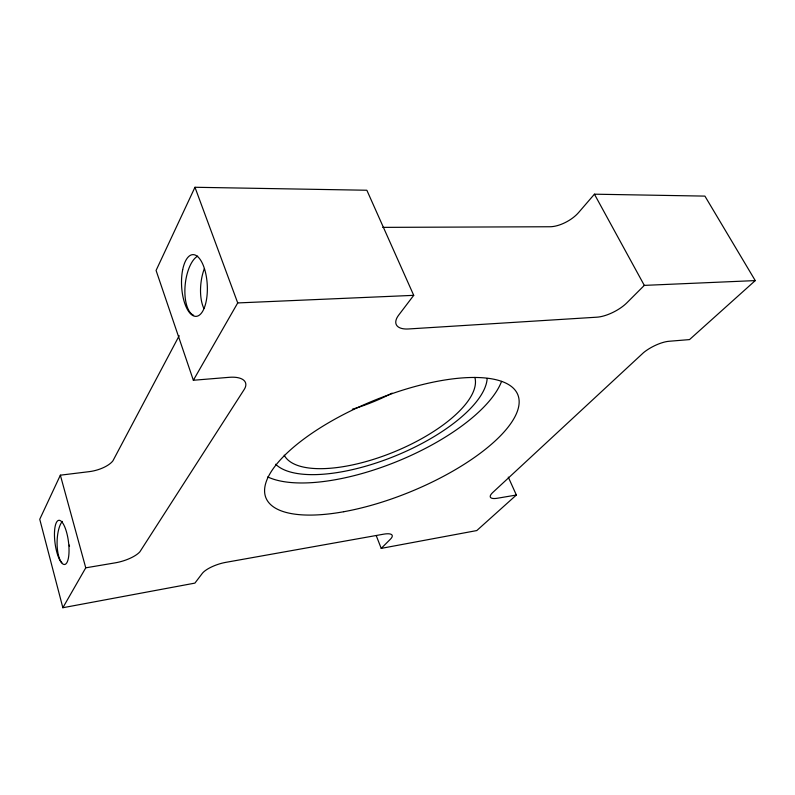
<?xml version="1.0" encoding="UTF-8"?>
<svg xmlns="http://www.w3.org/2000/svg" width="795" height="795" viewBox="0 0 795 795"><rect width="100%" height="100%" fill="white"/><g stroke="black" fill="none" stroke-linecap="round" stroke-linejoin="round"><path stroke-width="1.19" d="M179.193 335.719L112.91 460.842A21.087 8.785 -15.7 0 1 89.189 471.654L60.36 475.181L39.75 519.274L62.855 607.728L194.904 583.113L202.278 573.414A19.06 5.992 -19 0 1 225.681 562.383L383.617 534.18A17.261 5.128 -21.5 0 1 390.454 539.139L381.212 548.381L376.283 535.731M382.713 227.37L549.951 226.754A22.995 10.613 -29 0 0 578.601 212.543L594.431 194.189L704.907 196.107L755.25 280.595L644.308 285.385L626.917 302.776A23.92 9.172 -27.6 0 1 596.926 317.185L408.55 328.961A26.315 11.855 -24.3 0 1 398.673 315.138L413.728 295.342L366.853 190.244L194.964 187.272L156.078 270.449L193.354 380.258L229.268 377.317A26.633 11.965 -18.7 0 1 244.204 389.48L139.88 551.809A21.872 7.533 -17 0 1 115.255 562.84L85.751 567.829L62.855 607.728M193.354 380.258L237.715 302.935L194.964 187.272M508.273 477.099L516.362 495.027L476.781 530.563L381.212 548.381M755.25 280.595L689.523 339.594L668.933 341.284A20.998 6.996 -27.1 0 0 643.632 352.563L492.751 492.503A17.212 5.068 -23.6 0 0 497.461 498.227L516.362 495.027M237.715 302.935L413.728 295.342M594.431 194.189L644.308 285.385M60.36 475.181L85.751 567.829M501.566 381.391A134.266 52.381 -22.3 0 1 397.47 461.309A134.266 52.381 -22.3 0 1 267.716 476.921M392.134 393.118A100.786 43.894 -22.3 0 1 352.344 409.236M474.853 377.396A103.032 40.108 -22.3 0 1 393.674 452.077A103.032 40.108 -22.3 0 1 284.213 455.177M487.166 378.47A115.921 45.156 -22.3 0 1 394.598 456.221A115.921 45.156 -22.3 0 1 275.627 464.23M61.871 562.711A22.091 7.771 -88.9 0 1 57.091 542.25A22.091 7.771 -88.9 0 1 62.358 521.401M69.493 546.384A21.952 7.92 -89 0 1 69.384 545.072M203.908 308.52A30.18 13.525 -83.8 0 1 204.355 268.601M193.652 315.287A30.419 13.296 -83.9 0 1 185.026 286.677A30.419 13.296 -83.9 0 1 197.657 256.119M182.671 269.753A30.906 12.839 86.9 0 0 195.649 316.37A30.906 12.839 86.9 0 0 204.961 270.38A30.906 12.839 86.9 0 0 182.671 269.753M54.547 531.219A22.29 6.748 82.5 0 0 64.325 564.5A22.29 6.748 82.5 0 0 66.343 531.428A22.29 6.748 82.5 0 0 54.547 531.219M343.828 511.712A136.104 49.161 -22.3 0 0 517.962 395.095A136.104 49.161 -22.3 0 0 313.786 432.013A136.104 49.161 -22.3 0 0 343.828 511.712"/></g></svg>
